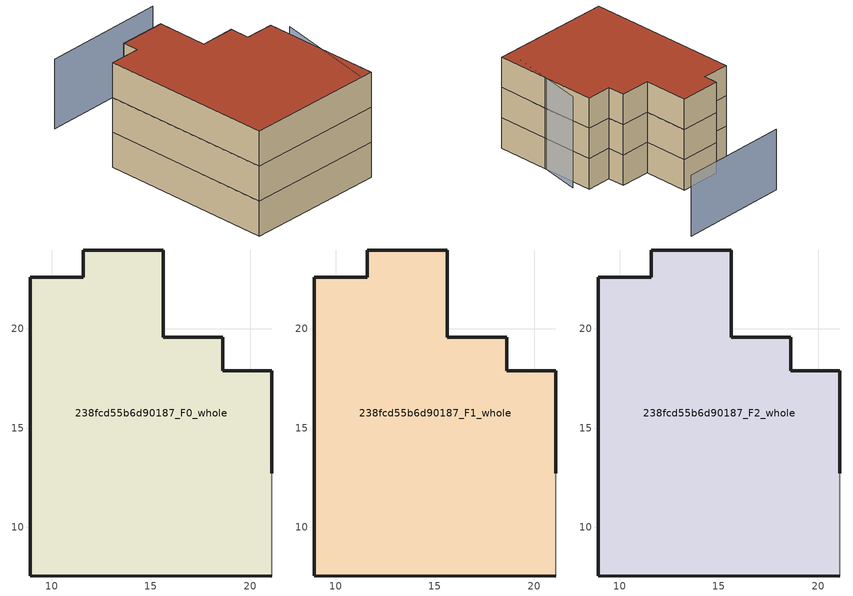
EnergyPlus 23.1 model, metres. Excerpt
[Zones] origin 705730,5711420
238fcd55b6d90187_F0_whole
 floor ground (EU_floor_Construction): 18.62,19.57 18.62,17.88 21.09,17.88 21.09,12.73 21.09,7.54 8.91,7.55 8.92,22.61 11.59,22.6 11.59,23.97 15.62,23.97 15.61,19.57 z0
 wall outside (EU_wall_Construction): 21.09,12.73 21.09,17.88 18.62,17.88 18.62,19.57 15.61,19.57 15.62,23.97 11.59,23.97 11.59,22.6 8.92,22.61 8.91,7.55 21.09,7.54 z0:3
 wall adiabatic (EU_wall_Construction): 21.09,7.54 21.09,12.73 z0:3
238fcd55b6d90187_F1_whole
 floor to 238fcd55b6d90187_F0_whole (EU_floor_Construction): 18.62,19.57 18.62,17.88 21.09,17.88 21.09,12.73 21.09,7.54 8.91,7.55 8.92,22.61 11.59,22.6 11.59,23.97 15.62,23.97 15.61,19.57 z3
 wall outside (EU_wall_Construction): 21.09,12.73 21.09,17.88 18.62,17.88 18.62,19.57 15.61,19.57 15.62,23.97 11.59,23.97 11.59,22.6 8.92,22.61 8.91,7.55 21.09,7.54 z3:6
 wall adiabatic (EU_wall_Construction): 21.09,7.54 21.09,12.73 z3:6
238fcd55b6d90187_F2_whole
 floor to 238fcd55b6d90187_F1_whole (EU_floor_Construction): 18.62,19.57 18.62,17.88 21.09,17.88 21.09,12.73 21.09,7.54 8.91,7.55 8.92,22.61 11.59,22.6 11.59,23.97 15.62,23.97 15.61,19.57 z6
 wall outside (EU_wall_Construction): 21.09,12.73 21.09,17.88 18.62,17.88 18.62,19.57 15.61,19.57 15.62,23.97 11.59,23.97 11.59,22.6 8.92,22.61 8.91,7.55 21.09,7.54 z6:9
 wall adiabatic (EU_wall_Construction): 21.09,7.54 21.09,12.73 z6:9
 roof outside (EU_roof_Construction): 21.09,7.54 21.09,12.73 21.09,17.88 18.62,17.88 18.62,19.57 15.61,19.57 15.62,23.97 11.59,23.97 11.59,22.6 8.92,22.61 8.91,7.55 z9
shading: 20.08,7.75 21.9,16.69 z0:9; 21,29.84 10.16,29.72 z0:6
[Building]
EU S2 Campaign: North Axis=0; Terrain=City; Solar Distribution=FullExterior
[Site:Location]
London: Latitude=51.5; Longitude=-0.5; Time Zone=0; Elevation=25
[SizingPeriod:WeatherFileDays]
AnnualSizingPeriod: Begin Month=1; Begin Day of Month=1; End Month=12; End Day of Month=31; Day of Week for Start Day=Monday; Use Weather File Daylight Saving Period=No; Use Weather File Rain and Snow Indicators=No
[MATERIAL]
EU_InternalMass_Material: Roughness=MediumRough; Thickness=0.1; Conductivity=1; Density=1800; Specific Heat=900; Thermal Absorptance=0.9; Solar Absorptance=0.7; Visible Absorptance=0.7
[MATERIAL:NOMASS] Roughness=MediumRough; Thermal Absorptance=0.9; Solar Absorptance=0.7; Visible Absorptance=0.7
Name | Thermal Resistance
EU_wall_NoMass | 1.04674
EU_roof_NoMass | 4.32442
EU_floor_NoMass | 2.04616
[CONSTRUCTION]
EU_wall_Construction: EU_wall_NoMass
EU_roof_Construction: EU_roof_NoMass
EU_floor_Construction: EU_floor_NoMass
EU_InternalMass_Construction: EU_InternalMass_Material
[ZONE] Type=1; Multiplier=1; Ceiling Height=autocalculate; Floor Area=autocalculate; Part of Total Floor Area=Yes
Name | Volume
238fcd55b6d90187_F0_whole | 504.297
238fcd55b6d90187_F1_whole; 238fcd55b6d90187_F2_whole | 504.298
[INTERNALMASS] Construction=EU_InternalMass_Construction; Surface Area=168.099
Name | Zone or ZoneList
238fcd55b6d90187_F0_whole_EU_InternalMass | 238fcd55b6d90187_F0_whole
238fcd55b6d90187_F1_whole_EU_InternalMass | 238fcd55b6d90187_F1_whole
238fcd55b6d90187_F2_whole_EU_InternalMass | 238fcd55b6d90187_F2_whole
[OTHEREQUIPMENT] Fuel Type=Electricity; Design Level Calculation Method=Watts/Area; Power per Zone Floor Area=1; Fraction Latent=0; Fraction Radiant=0; Fraction Lost=0; Carbon Dioxide Generation Rate=0; EndUse Subcategory=EU_Step8_InternalGains
Name | Zone or ZoneList or Space or SpaceList | Schedule
EU_Step8_InternalGain_238fcd55b6d90187_F0_whole_f000 | 238fcd55b6d90187_F0_whole | EU_Step8_GainSchedule_238fcd55b6d90187_F0_whole_f000
EU_Step8_InternalGain_238fcd55b6d90187_F1_whole_f000 | 238fcd55b6d90187_F1_whole | EU_Step8_GainSchedule_238fcd55b6d90187_F1_whole_f000
EU_Step8_InternalGain_238fcd55b6d90187_F2_whole_f000 | 238fcd55b6d90187_F2_whole | EU_Step8_GainSchedule_238fcd55b6d90187_F2_whole_f000
[ZONEVENTILATION:DESIGNFLOWRATE] Schedule=EU_AlwaysOn; Design Flow Rate Calculation Method=AirChanges/Hour; Air Changes per Hour=0.488719; Ventilation Type=Natural; Fan Pressure Rise=0; Fan Total Efficiency=1; Constant Term Coefficient=1; Temperature Term Coefficient=0; Velocity Term Coefficient=0; Velocity Squared Term Coefficient=0; Minimum Indoor Temperature=-100; Maximum Indoor Temperature=100; Delta Temperature=-100; Minimum Outdoor Temperature=-100; Maximum Outdoor Temperature=100; Maximum Wind Speed=40
Name | Zone or ZoneList or Space or SpaceList
EU_ConstantAir_238fcd55b6d90187_F0_whole | 238fcd55b6d90187_F0_whole
EU_ConstantAir_238fcd55b6d90187_F1_whole | 238fcd55b6d90187_F1_whole
EU_ConstantAir_238fcd55b6d90187_F2_whole | 238fcd55b6d90187_F2_whole
[HVACTEMPLATE:THERMOSTAT] Constant Heating Setpoint=20; Constant Cooling Setpoint=50
EU_HeatOnly_238fcd55b6d90187_F0_whole; EU_HeatOnly_238fcd55b6d90187_F1_whole; EU_HeatOnly_238fcd55b6d90187_F2_whole
[HVACTEMPLATE:ZONE:IDEALLOADSAIRSYSTEM] System Availability Schedule=EU_AlwaysOn; Maximum Heating Supply Air Temperature=50; Minimum Cooling Supply Air Temperature=13; Maximum Heating Supply Air Humidity Ratio=0.0156; Minimum Cooling Supply Air Humidity Ratio=0.0077; Heating Limit=NoLimit; Cooling Limit=NoLimit; Heating Availability Schedule=EU_AlwaysOn; Cooling Availability Schedule=EU_CoolingOff; Dehumidification Control Type=ConstantSensibleHeatRatio; Cooling Sensible Heat Ratio=0.7; Dehumidification Setpoint=60; Humidification Control Type=None; Humidification Setpoint=30; Outdoor Air Method=None; Outdoor Air Flow Rate per Person=0.00944; Outdoor Air Flow Rate per Zone Floor Area=0; Outdoor Air Flow Rate per Zone=0; Demand Controlled Ventilation Type=None; Outdoor Air Economizer Type=NoEconomizer; Heat Recovery Type=None; Sensible Heat Recovery Effectiveness=0.7; Latent Heat Recovery Effectiveness=0.65
Name | Template Thermostat
238fcd55b6d90187_F0_whole | EU_HeatOnly_238fcd55b6d90187_F0_whole
238fcd55b6d90187_F1_whole | EU_HeatOnly_238fcd55b6d90187_F1_whole
238fcd55b6d90187_F2_whole | EU_HeatOnly_238fcd55b6d90187_F2_whole
[SIZING:ZONE] Zone Cooling Design Supply Air Temperature Input Method=SupplyAirTemperature; Zone Cooling Design Supply Air Temperature=13; Zone Heating Design Supply Air Temperature Input Method=SupplyAirTemperature; Zone Heating Design Supply Air Temperature=50; Zone Cooling Design Supply Air Humidity Ratio=0.008; Zone Heating Design Supply Air Humidity Ratio=0.008; Cooling Design Air Flow Method=DesignDay; Cooling Design Air Flow Rate=0; Cooling Minimum Air Flow per Zone Floor Area=0.000762; Cooling Minimum Air Flow=0; Cooling Minimum Air Flow Fraction=0.2; Heating Design Air Flow Method=DesignDay; Heating Design Air Flow Rate=0; Heating Maximum Air Flow per Zone Floor Area=0.002032; Heating Maximum Air Flow=0.141576; Heating Maximum Air Flow Fraction=0.3; Account for Dedicated Outdoor Air System=No; Dedicated Outdoor Air System Control Strategy=NeutralSupplyAir; Dedicated Outdoor Air Low Setpoint Temperature for Design=autosize; Dedicated Outdoor Air High Setpoint Temperature for Design=autosize; Zone Load Sizing Method=Sensible Load Only No Latent Load; Zone Latent Cooling Design Supply Air Humidity Ratio Input Method=HumidityRatioDifference; Zone Cooling Design Supply Air Humidity Ratio Difference=0.005; Zone Latent Heating Design Supply Air Humidity Ratio Input Method=HumidityRatioDifference; Zone Humidification Design Supply Air Humidity Ratio Difference=0.005
238fcd55b6d90187_F0_whole; 238fcd55b6d90187_F1_whole; 238fcd55b6d90187_F2_whole
[SCHEDULE:CONSTANT]
Name | Hourly Value
EU_AlwaysOn | 1
EU_CoolingOff | 0
[SCHEDULE:FILE] Column Number=1; Rows to Skip at Top=0; Number of Hours of Data=8760; Column Separator=Comma; Interpolate to Timestep=No; Minutes per Item=60; Adjust Schedule for Daylight Savings=Yes
Name | File
EU_Step8_GainSchedule_238fcd55b6d90187_F0_whole_f000 | ../../schedules/238fcd55b6d90187/238fcd55b6d90187_F0_whole_f000_gain.csv
EU_Step8_GainSchedule_238fcd55b6d90187_F1_whole_f000 | ../../schedules/238fcd55b6d90187/238fcd55b6d90187_F1_whole_f000_gain.csv
EU_Step8_GainSchedule_238fcd55b6d90187_F2_whole_f000 | ../../schedules/238fcd55b6d90187/238fcd55b6d90187_F2_whole_f000_gain.csv
